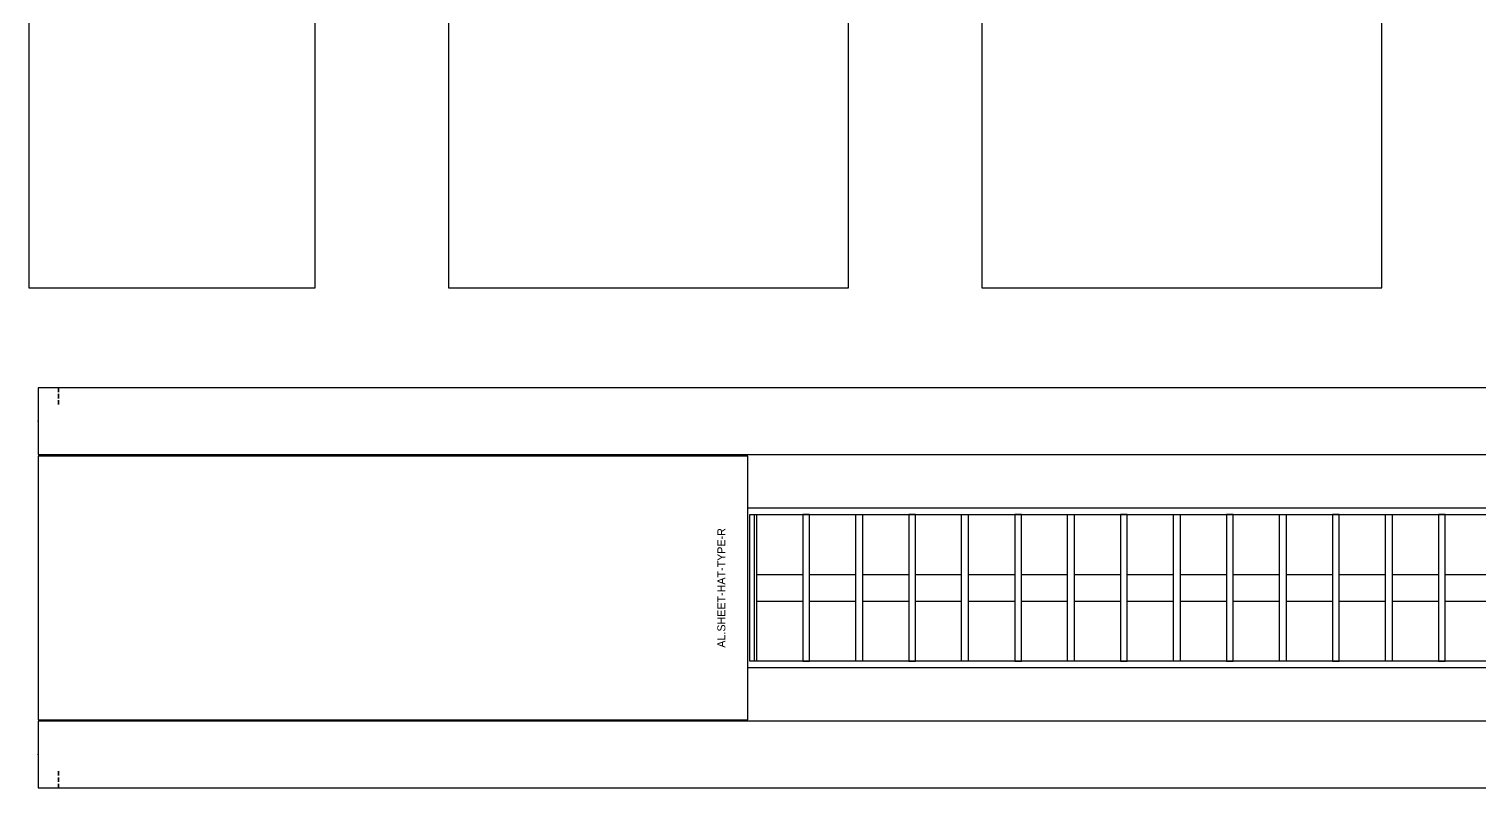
# Model space of a CAD drawing. Header units: millimetres. Extents: x -795739 to -715748, y -34378 to 22353.
# Drawn here: x -748047 to -746959, y 6962 to 7530 of the extents above; entities that cross this region are included whole.
import ezdxf
from ezdxf.enums import TextEntityAlignment as Align
from ezdxf.xclip import XClip

# ---------------------------------------------------------------- set-up
doc = ezdxf.new("R2010")
doc.units = ezdxf.units.MM
doc.header["$XCLIPFRAME"] = 0
doc.linetypes.add('- SOM Dash 1_8_', pattern=[4.7625, 3.175, -1.5875])
for name, color, linetype in [('000 - WIPEOUT', 250, 'Continuous'), ('001 - ASCESSORIES', 251, 'Continuous'), ('008 - LIGHTING', 1, 'Continuous'), ('A04_TUBE SERIES', 2, 'Continuous'), ('A11_ALU.SOLID SHEET', 2, 'Continuous')]:
    doc.layers.add(name, color=color, linetype=linetype)
doc.layers.add('I-WALL-E', color=2, linetype='Continuous', lineweight=35)

# ---------------------------------------------------------------- blocks, each defined once
blk = doc.blocks.new('*U666')
at = {"color": 1}
blk.add_wipeout([(600, -60), (-600, -60), (-600, 60), (600, 60)], dxfattribs=at).dxf.layer = '000 - WIPEOUT'
at = {"layer": '001 - ASCESSORIES', "color": 0}
blk.add_lwpolyline([(600, -60), (-600, -60), (-600, 60), (600, 60)], close=True, dxfattribs=at)
at = {"layer": '001 - ASCESSORIES'}
for points in [[(-593.5, -55), (-598.5, -55), (-598.5, 55), (-593.5, 55)], [(595, -55), (-595, -55), (-595, 55), (595, 55)], [(-558.8, -55), (-553.8, -55), (-553.8, 55), (-558.8, 55)], [(-514, -55), (-519, -55), (-519, 55), (-514, 55)], [(-479.3, -55), (-474.3, -55), (-474.3, 55), (-479.3, 55)], [(-434.6, -55), (-439.6, -55), (-439.6, 55), (-434.6, 55)], [(-399.8, -55), (-394.8, -55), (-394.8, 55), (-399.8, 55)], [(-355.1, -55), (-360.1, -55), (-360.1, 55), (-355.1, 55)], [(-320.4, -55), (-315.4, -55), (-315.4, 55), (-320.4, 55)], [(-275.6, -55), (-280.6, -55), (-280.6, 55), (-275.6, 55)], [(-240.9, -55), (-235.9, -55), (-235.9, 55), (-240.9, 55)], [(-196.2, -55), (-201.2, -55), (-201.2, 55), (-196.2, 55)], [(-161.4, -55), (-156.4, -55), (-156.4, 55), (-161.4, 55)], [(-116.7, -55), (-121.7, -55), (-121.7, 55), (-116.7, 55)], [(-82, -55), (-77, -55), (-77, 55), (-82, 55)]]:
    blk.add_lwpolyline(points, close=True, dxfattribs=at)
for points in [[(-593.5, 10), (-558.8, 10)], [(-553.8, 10), (-519, 10)], [(-514, 10), (-479.3, 10)], [(-474.3, 10), (-439.6, 10)], [(-434.6, 10), (-399.8, 10)], [(-394.8, 10), (-360.1, 10)], [(-355.1, 10), (-320.4, 10)], [(-315.4, 10), (-280.6, 10)], [(-275.6, 10), (-240.9, 10)], [(-235.9, 10), (-201.2, 10)], [(-196.2, 10), (-161.4, 10)], [(-156.4, 10), (-121.7, 10)], [(-116.7, 10), (-82, 10)], [(-77, 10), (-42.2, 10)], [(-593.5, -10), (-558.8, -10)], [(-553.8, -10), (-519, -10)], [(-514, -10), (-479.3, -10)], [(-474.3, -10), (-439.6, -10)], [(-434.6, -10), (-399.8, -10)], [(-394.8, -10), (-360.1, -10)], [(-355.1, -10), (-320.4, -10)], [(-315.4, -10), (-280.6, -10)], [(-275.6, -10), (-240.9, -10)], [(-235.9, -10), (-201.2, -10)], [(-196.2, -10), (-161.4, -10)], [(-156.4, -10), (-121.7, -10)], [(-116.7, -10), (-82, -10)], [(-77, -10), (-42.2, -10)]]:
    blk.add_lwpolyline(points, dxfattribs=at)
blk = doc.blocks.new('*U906')
at = {"color": 3}
for points in [[(-225, 5350), (225, 5350), (225, 5050), (-225, 5050)], [(-225, 4950), (225, 4950), (225, 4650), (-225, 4650)]]:
    blk.add_wipeout(points, dxfattribs=at).dxf.layer = '000 - WIPEOUT'
at = {"layer": 'A11_ALU.SOLID SHEET', "color": 0, "linetype": 'ByBlock'}
for points in [[(-225, 5050), (225, 5050), (225, 5350), (-225, 5350)], [(-225, 4650), (225, 4650), (225, 4950), (-225, 4950)]]:
    blk.add_lwpolyline(points, close=True, dxfattribs=at)
blk = doc.blocks.new('*U910')
blk.add_attdef('EXTR.OVL-LENGTH_', (-25, -59.1), '', height=5)
blk.add_wipeout([(-25, 0), (25, 0), (25, 2208.2), (-25, 2208.2)]).dxf.layer = '000 - WIPEOUT'
blk.add_point((0, 0))
at = {"layer": 'A04_TUBE SERIES', "color": 0}
blk.add_lwpolyline([(-25, 0), (25, 0), (25, 2208.2), (-25, 2208.2)], close=True, dxfattribs=at)
blk = doc.blocks.new('*U911')
blk.add_attdef('EXTR.OVL-LENGTH_', (-25, -59.1), '', height=5)
blk.add_wipeout([(-25, 0), (25, 0), (25, 2208.2), (-25, 2208.2)]).dxf.layer = '000 - WIPEOUT'
blk.add_point((0, 0))
at = {"layer": 'A04_TUBE SERIES', "color": 0}
blk.add_lwpolyline([(-25, 0), (25, 0), (25, 2208.2), (-25, 2208.2)], close=True, dxfattribs=at)
blk = doc.blocks.new('*U918')
at = {"layer": 'Defpoints'}
blk.add_point((0, 0), dxfattribs=at)
blk.add_wipeout([(225, 250), (225, 464.5), (-225, 464.5), (-225, 250)]).dxf.layer = '000 - WIPEOUT'
at = {"layer": 'A11_ALU.SOLID SHEET', "color": 0}
blk.add_lwpolyline([(225, 250), (225, 464.5), (-225, 464.5), (-225, 250)], close=True, dxfattribs=at)
at = {"layer": 'Defpoints'}
blk.add_point((0, 400), dxfattribs=at)
blk = doc.blocks.new('*U970')
at = {"layer": 'A11_ALU.SOLID SHEET', "color": 0}
blk.add_lwpolyline([(532, -98.8), (532, 98.8), (0, 98.8), (0, -98.8)], close=True, dxfattribs=at)
at = {"layer": 'Defpoints', "color": 250}
blk.add_point((0, 0), dxfattribs=at)
blk.add_text('AL.SHEET-HAT-TYPE-R', height=6, rotation=270, dxfattribs=at).set_placement((15, 0), align=Align.BOTTOM_CENTER)
blk = doc.blocks.new('*U1025')
at = {"layer": 'A11_ALU.SOLID SHEET', "linetype": 'ByBlock', "rotation": 90}
blk.add_blockref('*U906', (2300, 3982.5), dxfattribs=at)
at = {"layer": 'A11_ALU.SOLID SHEET', "color": 1, "rotation": 180}
blk.add_blockref('*U970', (-2825.5, 3532.5), dxfattribs=at)
at = {"layer": '008 - LIGHTING'}
blk.add_blockref('*U666', (-2225.5, 3532.5), dxfattribs=at)
at = {"layer": 'A04_TUBE SERIES', "linetype": 'ByBlock', "rotation": 270}
for name, p in [('*U910', (-3357.5, 3657.5)), ('*U911', (-3357.5, 3407.5))]:
    blk.add_blockref(name, p, dxfattribs=at)
at = {"layer": 'A11_ALU.SOLID SHEET', "linetype": 'ByBlock', "rotation": 90}
blk.add_blockref('*U918', (-2900, 3982.5), dxfattribs=at)

msp = doc.modelspace()

# ---------------------------------------------------------------- block references
ref = msp.add_blockref('*U1025', (-744682.4, 3579))
XClip(ref).set_block_clipping_path([(-45801.3280238605, -9620.0077451947), (23704.0078937773, 10334.9999958097)])

# ---------------------------------------------------------------- next in the draw order: linework, layer by layer
at = {"layer": 'I-WALL-E', "color": 8, "linetype": '- SOM Dash 1_8_'}
for p, q in [((-748024.7, 7261.5), (-748024.7, 7249)), ((-748024.7, 7249), (-748024.7, 7261.5)), ((-748024.7, 6974), (-748024.7, 6961.5)), ((-748024.7, 6961.5), (-748024.7, 6974))]:
    msp.add_line(p, q, dxfattribs=at)

doc.saveas('drawing.dxf')
